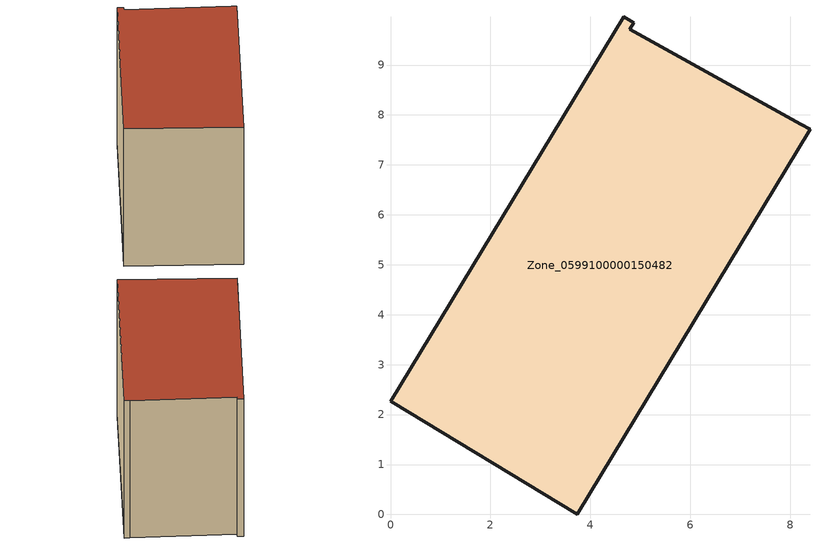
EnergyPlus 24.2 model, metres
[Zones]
Zone_0599100000150482
 floor ground (C_G): 4.67,9.97 4.87,9.85 4.79,9.72 8.22,7.81 8.4,7.71 3.74,0 0,2.27 z0
 wall outside (C_F): 4.87,9.85 4.67,9.97 0,2.27 3.74,0 8.4,7.71 8.22,7.81 4.79,9.72 4.87,9.85 z0:5.73
 roof outside (C_R): 8.22,7.81 4.79,9.72 4.87,9.85 4.67,9.97 0,2.27 3.74,0 8.4,7.71 z5.73
[BUILDING]
Pand.0599100000150482: North Axis=0; Terrain=City; Loads Convergence Tolerance Value=0.04; Temperature Convergence Tolerance Value=0.4; Solar Distribution=FullExterior; Maximum Number of Warmup Days=25; Minimum Number of Warmup Days=1
[Site:Location]
Rotterdam.The.Hague.AP_ZH_NLD Design_Conditions: Latitude=51.96; Longitude=4.45; Time Zone=1; Elevation=-4.5
[SITE:GROUNDTEMPERATURE:BUILDINGSURFACE]
18, 18, 18, 18, 18, 18, 18, 18, 18, 18, 18, 18
[MATERIAL] Thermal Absorptance=0.9; Solar Absorptance=0.7; Visible Absorptance=0.7
Name | Roughness | Thickness | Conductivity | Density | Specific Heat
G.TI.1946-1964 | MediumSmooth | 0.15 | 1 | 540 | 1210
F.TI.1946-1964 | Rough | 0.3 | 0.857143 | 1920 | 840
R.TI.1946-1964 | MediumRough | 0.2 | 0.277778 | 1500 | 1000
[CONSTRUCTION]
C_G: G.TI.1946-1964
C_F: F.TI.1946-1964
C_R: R.TI.1946-1964
[ZONE]
Zone_0599100000150482: Type=1; Multiplier=1; Ceiling Height=Autocalculate; Volume=Autocalculate; Floor Area=autocalculate; Part of Total Floor Area=Yes
[ZONEINFILTRATION:DESIGNFLOWRATE]
Infil_Zone_0599100000150482: Zone or ZoneList or Space or SpaceList=Zone_0599100000150482; Schedule=AlwaysOn; Design Flow Rate Calculation Method=Flow/Area; Flow Rate per Floor Area=0.003; Constant Term Coefficient=1; Temperature Term Coefficient=0; Velocity Term Coefficient=0; Velocity Squared Term Coefficient=0
[HVACTEMPLATE:ZONE:IDEALLOADSAIRSYSTEM]
Zone_0599100000150482: Maximum Heating Supply Air Temperature=50; Minimum Cooling Supply Air Temperature=13; Maximum Heating Supply Air Humidity Ratio=0.0156; Minimum Cooling Supply Air Humidity Ratio=0.0077; Heating Limit=NoLimit; Cooling Limit=NoLimit; Dehumidification Control Type=ConstantSensibleHeatRatio; Cooling Sensible Heat Ratio=0.7; Dehumidification Setpoint=60; Humidification Control Type=None; Humidification Setpoint=30; Outdoor Air Method=None; Outdoor Air Flow Rate per Person=0.00944; Outdoor Air Flow Rate per Zone Floor Area=0; Outdoor Air Flow Rate per Zone=0; Demand Controlled Ventilation Type=None; Outdoor Air Economizer Type=NoEconomizer; Heat Recovery Type=None; Sensible Heat Recovery Effectiveness=0.7; Latent Heat Recovery Effectiveness=0.65
[ZONECONTROL:THERMOSTAT]
ThermostatControl_Zone_0599100000150482: Zone or ZoneList=Zone_0599100000150482; Control Type Schedule=DualSetpointControlType; Control 1=Thermostat_Zone_0599100000150482; Temperature Difference Between Cutout And Setpoint=0
[THERMOSTATSETPOINT:DUALSETPOINT]
Thermostat_Zone_0599100000150482: Heating Setpoint Temperature Schedule=HeatingSetpoint_Zone_0599100000150482; Cooling Setpoint Temperature Schedule=CoolingSetpoint_Zone_0599100000150482
[SCHEDULE:COMPACT]
HeatingSetpoint_Zone_0599100000150482: Through: 12/31, For: AllDays, Until: 24:00, 21
CoolingSetpoint_Zone_0599100000150482: Through: 12/31, For: AllDays, Until: 24:00, 24
DualSetpointControlType: Through: 12/31, For: AllDays, Until: 24:00, 4
AlwaysOn: Through: 12/31, For: AllDays, Until: 24:00, 1
